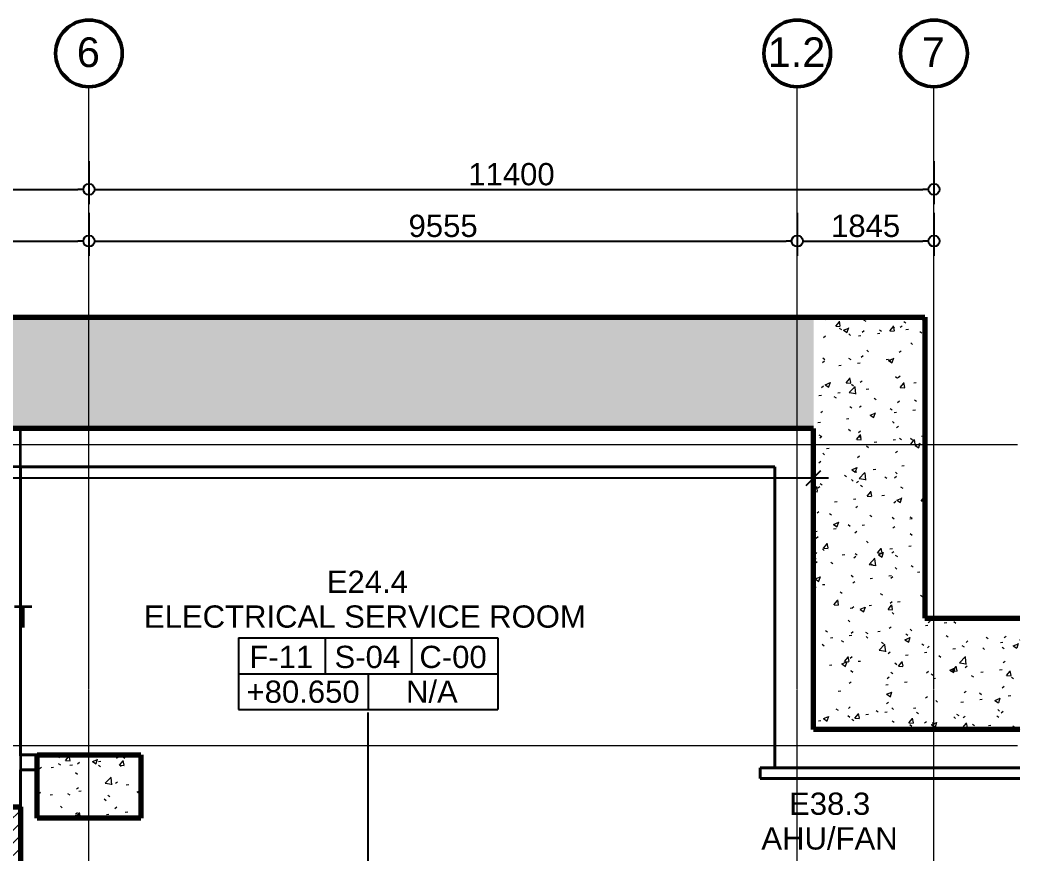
# Model space of a CAD drawing. Header units: millimetres. Extents: x -920220 to -841565, y -17301 to 82135.
# Drawn here: x -859612 to -846122, y 10734 to 21977 of the extents above; entities that cross this region are included whole.
import ezdxf

# ---------------------------------------------------------------- set-up
doc = ezdxf.new("R2010")
doc.units = ezdxf.units.MM
doc.linetypes.add('DPA_Grid _ Level 100', pattern=[10, 5.5, -1.6, 1.3, -1.6])
for name, color, linetype, lineweight in [('A-ANNO-DIMS', 1, 'Continuous', 9), ('A-COLS', 5, 'Continuous', 70), ('A-COLS-E', 1, 'Continuous', 35), ('A-FLOR-E', 2, 'Continuous', 35), ('A-ROOM-IDEN', 3, 'Continuous', 25), ('A-ROOM-LINE', 3, 'Continuous', 25), ('A-WALL', 5, 'Continuous', 35), ('A-WALL-PATT', 1, 'Continuous', 35), ('S-GRID', 251, 'Continuous', 9), ('S-GRID-IDEN', 3, 'Continuous', 50), ('WALL-E', 2, 'Continuous', 35)]:
    doc.layers.add(name, color=color, linetype=linetype, lineweight=lineweight)
doc.styles.add('Arial', font='arial.ttf', dxfattribs={"height": 400})
doc.styles.add('Arial_2', font='arial.ttf', dxfattribs={"height": 300})
doc.dimstyles.new('DPA-DIM-3_0_C-C', dxfattribs={"dimscale": 304.8, "dimtxt": 306.07782, "dimasz": 0.492126, "dimexe": 0.656168, "dimexo": 0.0625, "dimgap": 0.164042, "dimtad": 1, "dimdec": 0, "dimzin": 0, "dimdsep": 46, "dimtxsty": 'Arial_2', "dimblk1": 'DOTBLANK', "dimblk2": 'DOTBLANK', "dimsah": 1, "dimcen": 0.09, "dimdle": 0.656168, "dimadec": 8, "dimazin": 0, "dimtfac": 1, "dimtdec": 4, "dimtix": 1, "dimtmove": 0, "dimatfit": 3, "dimfxl": 1.312336, "dimfxlon": 1, "dimtvp": 1, "dimtolj": 1, "dimtzin": 0, "dimarcsym": 2})
doc.dimstyles.new('DPA-DIM-3_0_T-T', dxfattribs={"dimscale": 304.8, "dimtxt": 306.07782, "dimasz": 0.656168, "dimexe": 0.656168, "dimexo": 0.0625, "dimgap": 0.164042, "dimtad": 1, "dimdec": 0, "dimzin": 0, "dimdsep": 46, "dimtxsty": 'Arial_2', "dimblk1": 'OBLIQUE', "dimblk2": 'OBLIQUE', "dimsah": 1, "dimcen": 0.09, "dimdle": 0.656168, "dimadec": 8, "dimazin": 0, "dimtfac": 1, "dimtdec": 4, "dimtix": 1, "dimtmove": 0, "dimatfit": 3, "dimfxl": 1.312336, "dimfxlon": 1, "dimtvp": 1, "dimtolj": 1, "dimtzin": 0, "dimarcsym": 2})
pattern_1 = [(50, (0, 0), (728.7365, -63.75582), [76.2, -838.2]), (355, (0, 0), (-140.9716, 764.2276), [60.96, -670.56]), (100.451, (60.7, -5.3), (587.77, 700.46675), [64.76, -712.36]), (46.184, (0, 203.2), (1084.3162, -168.171), [114.3, -1257.3]), (96.636, (90.4, 189.2), (949.6099, 989.7098), [97.14, -1068.54]), (351.184, (0, 203.2), (949.6206, 989.7012), [91.44, -1005.84]), (21, (101.6, 152.4), (606.45787, -409.06057), [76.2, -838.2]), (326, (101.6, 152.4), (247.20834, 736.7529), [60.96, -670.56]), (71.451, (152.14, 118.3), (853.66825, 327.68547), [64.76, -712.36]), (37.5, (0, 0), (12.35469, 338.22012), [33.528, -628.904, 33.528, -647.192, -673.1]), (37.5, (0, 0), (12.35469, 338.22012), [-1343.152, 33.528, -639.572]), (7.5, (0, 0), (267.27887, 400.72213), [33.528, -354.584, 33.528, -613.664, -256.54]), (7.5, (0, 0), (267.27887, 400.72213), [-1035.304, 33.528, -223.012]), (327.5, (-226.57, 0), (542.36333, -22.915345), [33.528, -220.472, 33.528, -758.952, -1051.56]), (327.5, (-226.57, 0), (542.36333, -22.915345), [-1046.48, 33.528, -1018.032]), (317.5, (-328.17, 0), (592.51696, 101.7071), [33.528, -296.672, 33.528, -492.76, -746.76]), (317.5, (-328.17, 0), (592.51696, 101.7071), [-856.488, 33.528, -713.232])]
pattern_2 = [(45, (0, 0), (-84.852814, 84.852814), [])]

# ---------------------------------------------------------------- blocks, each defined once
blk = doc.blocks.new('DPA_Room Tag Box - Standard-4486259-4260-01 ENLARGED UPPER PLATFORM LEVEL - REFLECTED CEILING PLAN - SHEET 1')
at = {"layer": 'A-ROOM-LINE'}
for p, q in [((-17.5, -2.94), (-17.5, -12.6)), ((-17.5, -2.94), (17.5, -2.94)), ((-5.83, -2.94), (-5.83, -7.77)), ((5.83, -2.94), (5.83, -7.77)), ((17.5, -2.94), (17.5, -12.6)), ((-17.5, -7.77), (17.5, -7.77)), ((0, -7.77), (0, -12.6)), ((-17.5, -12.6), (17.5, -12.6))]:
    blk.add_line(p, q, dxfattribs=at)
blk = doc.blocks.new('Grid - 100 Scale-2291345-4260-01 ENLARGED UPPER PLATFORM LEVEL - REFLECTED CEILING PLAN - SHEET 1')
at = {"layer": 'S-GRID-IDEN'}
blk.add_circle((0, 0), 4.5, dxfattribs=at)
blk = doc.blocks.new('_DotBlank')
at = {"color": 0, "linetype": 'ByBlock', "lineweight": -2}
blk.add_line((-0.5, 0), (-1, 0), dxfattribs=at)
blk.add_circle((0, 0), 0.5, dxfattribs=at)
blk = doc.blocks.new('*D745')
at = {"layer": 'A-ANNO-DIMS', "color": 0, "lineweight": -2, "transparency": 16777216}
for p, q in [((-11400, 16496), (-11400, 15915)), ((0, 16496), (0, 15915)), ((-11250, 16115), (-150, 16115))]:
    blk.add_line(p, q, dxfattribs=at)
at = {"layer": 'Defpoints', "color": 0, "transparency": 16777216}
for p in [(-11400, 16515), (0, 16515), (0, 16115)]:
    blk.add_point(p, dxfattribs=at)
at = {"layer": 'A-ANNO-DIMS', "color": 0, "lineweight": -2, "transparency": 16777216, "xscale": 150, "yscale": 150, "zscale": 150, "rotation": 180}
blk.add_blockref('_DotBlank', (-11400, 16115), dxfattribs=at)
at = {"layer": 'A-ANNO-DIMS', "color": 0, "lineweight": -2, "transparency": 16777216, "xscale": 150, "yscale": 150, "zscale": 150}
blk.add_blockref('_DotBlank', (0, 16115), dxfattribs=at)
at = {"layer": 'A-ANNO-DIMS', "color": 0, "transparency": 16777216, "insert": (-5700, 16318), "char_height": 300, "width": 1384.41, "attachment_point": 5, "style": 'Arial_2'}
blk.add_mtext('\\A1;11400', dxfattribs=at)
blk = doc.blocks.new('*D746')
at = {"layer": 'A-ANNO-DIMS', "color": 0, "lineweight": -2, "transparency": 16777216}
for p, q in [((0, 16496), (0, 15915)), ((11400, 16496), (11400, 15915)), ((150, 16115), (11250, 16115))]:
    blk.add_line(p, q, dxfattribs=at)
at = {"layer": 'Defpoints', "color": 0, "transparency": 16777216}
for p in [(0, 16515), (11400, 16515), (11400, 16115)]:
    blk.add_point(p, dxfattribs=at)
at = {"layer": 'A-ANNO-DIMS', "color": 0, "lineweight": -2, "transparency": 16777216, "xscale": 150, "yscale": 150, "zscale": 150, "rotation": 180}
blk.add_blockref('_DotBlank', (0, 16115), dxfattribs=at)
at = {"layer": 'A-ANNO-DIMS', "color": 0, "lineweight": -2, "transparency": 16777216, "xscale": 150, "yscale": 150, "zscale": 150}
blk.add_blockref('_DotBlank', (11400, 16115), dxfattribs=at)
at = {"layer": 'A-ANNO-DIMS', "color": 0, "transparency": 16777216, "insert": (5700, 16318), "char_height": 300, "width": 1384.41, "attachment_point": 5, "style": 'Arial_2'}
blk.add_mtext('\\A1;11400', dxfattribs=at)
blk = doc.blocks.new('_Oblique')
at = {"color": 0, "linetype": 'ByBlock', "lineweight": -2}
blk.add_line((-0.5, -0.5), (0.5, 0.5), dxfattribs=at)
blk = doc.blocks.new('*D753')
at = {"layer": 'A-ANNO-DIMS', "color": 0, "lineweight": -2, "transparency": 16777216}
for p, q in [((9775, 12606), (9775, 12025)), ((-25680, 11844), (-25680, 12425)), ((-25880, 12225), (9975, 12225))]:
    blk.add_line(p, q, dxfattribs=at)
at = {"layer": 'Defpoints', "color": 0, "transparency": 16777216}
for p in [(9775, 12625), (9775, 12225), (-25680, 11825)]:
    blk.add_point(p, dxfattribs=at)
at = {"layer": 'A-ANNO-DIMS', "color": 0, "lineweight": -2, "transparency": 16777216, "xscale": 200, "yscale": 200, "zscale": 200, "rotation": 180}
blk.add_blockref('_Oblique', (-25680, 12225), dxfattribs=at)
at = {"layer": 'A-ANNO-DIMS', "color": 0, "lineweight": -2, "transparency": 16777216, "xscale": 200, "yscale": 200, "zscale": 200}
blk.add_blockref('_Oblique', (9775, 12225), dxfattribs=at)
at = {"layer": 'A-ANNO-DIMS', "color": 0, "transparency": 16777216, "insert": (-7952, 12428), "char_height": 300, "width": 1384.41, "attachment_point": 5, "style": 'Arial_2'}
blk.add_mtext('\\A1;35455', dxfattribs=at)
blk = doc.blocks.new('*D774')
at = {"layer": 'A-ANNO-DIMS', "color": 0, "lineweight": -2, "transparency": 16777216}
for p, q in [((-10198, 15799), (-10198, 15218)), ((0, 15799), (0, 15218)), ((-10048, 15418), (-150, 15418))]:
    blk.add_line(p, q, dxfattribs=at)
at = {"layer": 'Defpoints', "color": 0, "transparency": 16777216}
for p in [(-10198, 15818), (0, 15818), (0, 15418)]:
    blk.add_point(p, dxfattribs=at)
at = {"layer": 'A-ANNO-DIMS', "color": 0, "lineweight": -2, "transparency": 16777216, "xscale": 150, "yscale": 150, "zscale": 150, "rotation": 180}
blk.add_blockref('_DotBlank', (-10198, 15418), dxfattribs=at)
at = {"layer": 'A-ANNO-DIMS', "color": 0, "lineweight": -2, "transparency": 16777216, "xscale": 150, "yscale": 150, "zscale": 150}
blk.add_blockref('_DotBlank', (0, 15418), dxfattribs=at)
at = {"layer": 'A-ANNO-DIMS', "color": 0, "transparency": 16777216, "insert": (-5099, 15621), "char_height": 300, "width": 1384.41, "attachment_point": 5, "style": 'Arial_2'}
blk.add_mtext('\\A1;10198', dxfattribs=at)
blk = doc.blocks.new('*D775')
at = {"layer": 'A-ANNO-DIMS', "color": 0, "lineweight": -2, "transparency": 16777216}
for p, q in [((0, 15799), (0, 15218)), ((9555, 15799), (9555, 15218)), ((150, 15418), (9405, 15418))]:
    blk.add_line(p, q, dxfattribs=at)
at = {"layer": 'Defpoints', "color": 0, "transparency": 16777216}
for p in [(0, 15818), (9555, 15818), (9555, 15418)]:
    blk.add_point(p, dxfattribs=at)
at = {"layer": 'A-ANNO-DIMS', "color": 0, "lineweight": -2, "transparency": 16777216, "xscale": 150, "yscale": 150, "zscale": 150, "rotation": 180}
blk.add_blockref('_DotBlank', (0, 15418), dxfattribs=at)
at = {"layer": 'A-ANNO-DIMS', "color": 0, "lineweight": -2, "transparency": 16777216, "xscale": 150, "yscale": 150, "zscale": 150}
blk.add_blockref('_DotBlank', (9555, 15418), dxfattribs=at)
at = {"layer": 'A-ANNO-DIMS', "color": 0, "transparency": 16777216, "insert": (4778, 15621), "char_height": 300, "width": 1107.53, "attachment_point": 5, "style": 'Arial_2'}
blk.add_mtext('\\A1;9555', dxfattribs=at)
blk = doc.blocks.new('*D776')
at = {"layer": 'A-ANNO-DIMS', "color": 0, "lineweight": -2, "transparency": 16777216}
for p, q in [((9555, 15799), (9555, 15218)), ((11400, 15799), (11400, 15218)), ((9705, 15418), (11250, 15418))]:
    blk.add_line(p, q, dxfattribs=at)
at = {"layer": 'Defpoints', "color": 0, "transparency": 16777216}
for p in [(9555, 15818), (11400, 15818), (11400, 15418)]:
    blk.add_point(p, dxfattribs=at)
at = {"layer": 'A-ANNO-DIMS', "color": 0, "lineweight": -2, "transparency": 16777216, "xscale": 150, "yscale": 150, "zscale": 150, "rotation": 180}
blk.add_blockref('_DotBlank', (9555, 15418), dxfattribs=at)
at = {"layer": 'A-ANNO-DIMS', "color": 0, "lineweight": -2, "transparency": 16777216, "xscale": 150, "yscale": 150, "zscale": 150}
blk.add_blockref('_DotBlank', (11400, 15418), dxfattribs=at)
at = {"layer": 'A-ANNO-DIMS', "color": 0, "transparency": 16777216, "insert": (10478, 15621), "char_height": 300, "width": 1107.53, "attachment_point": 5, "style": 'Arial_2'}
blk.add_mtext('\\A1;1845', dxfattribs=at)
blk = doc.blocks.new('*U740')
at = {"layer": 'S-GRID', "linetype": 'DPA_Grid _ Level 100'}
for p, q in [((0, -20855.1), (0, 17498.2)), ((9555, -20855.1), (9555, 17498.2)), ((11400, -20855.1), (11400, 17498.2)), ((12525, 12673), (-60214, 12673)), ((12525, 8615), (-60214, 8615))]:
    blk.add_line(p, q, dxfattribs=at)
at = {"layer": 'S-GRID-IDEN', "xscale": 99.99999999999993, "yscale": 99.99999999999993, "zscale": 99.99999999999993}
for p in [(0, 17948.2), (9555, 17948.2), (11400, 17948.2)]:
    blk.add_blockref('Grid - 100 Scale-2291345-4260-01 ENLARGED UPPER PLATFORM LEVEL - REFLECTED CEILING PLAN - SHEET 1', p, dxfattribs=at)
at = {"layer": 'S-GRID-IDEN', "lineweight": 9, "char_height": 400, "attachment_point": 1, "style": 'Arial'}
for s, insert, width in [('6', (-163.3, 18164), 376.793), ('1.2', (9157.2, 18164), 945.991), ('7', (11236.7, 18164), 376.793)]:
    blk.add_mtext(s, dxfattribs=dict(at, insert=insert, width=width))
at = {"layer": 'A-ANNO-DIMS'}
for base, p1, p2, dimstyle, override, picture, middle in [((0, 16115), (-11400, 16515), (0, 16515), 'DPA-DIM-3_0_C-C', {"dimpost": '<>', "dimfxl": 11400}, '*D745', (-5700, 16318.2)), ((11400, 16115), (0, 16515), (11400, 16515), 'DPA-DIM-3_0_C-C', {"dimpost": '<>', "dimfxl": 11400}, '*D746', (5700, 16318.2)), ((0, 15417.9), (-10198.1, 15817.9), (0, 15817.9), 'DPA-DIM-3_0_C-C', {"dimpost": '<>', "dimfxl": 10198.138815}, '*D774', (-5099.1, 15621)), ((9555, 15417.9), (0, 15817.9), (9555, 15817.9), 'DPA-DIM-3_0_C-C', {"dimpost": '<>', "dimfxl": 9555.000007}, '*D775', (4777.5, 15621)), ((11400, 15417.9), (9555, 15817.9), (11400, 15817.9), 'DPA-DIM-3_0_C-C', {"dimpost": '<>', "dimfxl": 1844.999993}, '*D776', (10477.5, 15621)), ((9775, 12224.6), (-25680, 11824.6), (9775, 12624.6), 'DPA-DIM-3_0_T-T', {"dimpost": '<>', "dimfxl": 35464.024389}, '*D753', (-7952.5, 12427.9))]:
    dim = blk.add_linear_dim(base=base, p1=p1, p2=p2, dimstyle=dimstyle, override=override, dxfattribs=at)
    dim.commit()
    dim.dimension.update_dxf_attribs({"geometry": picture, "text_midpoint": middle})

msp = doc.modelspace()

# ---------------------------------------------------------------- hatches: boundary and pattern name
at = {"layer": 'A-COLS-E', "lineweight": 9}
h = msp.add_hatch(dxfattribs=at)
h.set_pattern_fill('FP_1', color=256, style=0, pattern_type=2)
h.set_pattern_definition(pattern_1)
h.paths.add_polyline_path([(-857982, 11219), (-857982, 12069), (-859382, 12069), (-859382, 11219)])
at = {"layer": 'A-WALL-PATT', "lineweight": 9}
h = msp.add_hatch(dxfattribs=at)
h.set_pattern_fill('FP_1', color=256, style=0, pattern_type=2)
h.set_pattern_definition(pattern_1)
h.paths.add_polyline_path([(-896525, 16472), (-848907, 16472), (-848907, 17972), (-896525, 17972)])
h = msp.add_hatch(dxfattribs=at)
h.set_pattern_fill('FP_1', color=256, style=0, pattern_type=2)
h.set_pattern_definition(pattern_1)
h.paths.add_polyline_path([(-847407, 13914), (-847407, 17972), (-848907, 17972), (-848907, 13914)])
h = msp.add_hatch(dxfattribs=at)
h.set_pattern_fill('FP_1', color=256, style=0, pattern_type=2)
h.set_pattern_definition(pattern_1)
h.paths.add_polyline_path([(-846122, 12414), (-846122, 13914), (-848907, 13914), (-848907, 12414)])
h = msp.add_hatch(dxfattribs=at)
h.set_pattern_fill('FP_2', color=256, style=0, pattern_type=2)
h.set_pattern_definition(pattern_2)
h.paths.add_polyline_path([(-859607, 11169), (-859607, 11369), (-863807, 11369), (-863807, 11169), (-859807, 11169)])
h = msp.add_hatch(dxfattribs=at)
h.set_pattern_fill('FP_2', color=256, style=0, pattern_type=2)
h.set_pattern_definition(pattern_2)
h.paths.add_polyline_path([(-859607, 7379), (-859607, 11169), (-859807, 11169), (-859807, 7379)])

# ---------------------------------------------------------------- linework, layer by layer
at = {"layer": 'A-COLS'}
for p, q in [((-859382, 11219), (-859382, 12069)), ((-859382, 12069), (-857982, 12069)), ((-857982, 12069), (-857982, 11219)), ((-857982, 11219), (-859382, 11219))]:
    msp.add_line(p, q, dxfattribs=at)
at = {"layer": 'A-FLOR-E'}
for p, q in [((-882662, 16472), (-848907, 16472)), ((-848907, 16472), (-882662, 16472)), ((-848907, 16472), (-848907, 12414)), ((-848907, 12414), (-848907, 16472)), ((-849427, 15954), (-866630, 15954)), ((-859607, 15954), (-849427, 15954)), ((-849427, 11894), (-849427, 15954)), ((-849427, 15954), (-849427, 11894)), ((-848907, 12414), (-846122, 12414)), ((-846122, 12414), (-848907, 12414)), ((-846122, 11894), (-849427, 11894)), ((-849427, 11894), (-846122, 11894))]:
    msp.add_line(p, q, dxfattribs=at)
at = {"layer": 'A-ROOM-IDEN'}
msp.add_line((-854914, 9594), (-854914, 12642), dxfattribs=at)
at = {"layer": 'A-WALL', "color": 7, "lineweight": 70}
for p, q in [((-896525, 17972), (-848907, 17972)), ((-848907, 17972), (-847407, 17972)), ((-847407, 17972), (-847407, 13914)), ((-848907, 16472), (-866632, 16472)), ((-848907, 13914), (-848907, 16472)), ((-848907, 12414), (-848907, 13914)), ((-847407, 13914), (-846122, 13914)), ((-846122, 12414), (-848907, 12414)), ((-863807, 11369), (-859607, 11369)), ((-859607, 11369), (-859607, 11169)), ((-859607, 11169), (-859607, 7379))]:
    msp.add_line(p, q, dxfattribs=at)
at = {"layer": 'WALL-E'}
for p, q in [((-895025, 17972), (-847407, 17972)), ((-847407, 17972), (-895025, 17972)), ((-847407, 16472), (-847407, 17972)), ((-895025, 16472), (-848907, 16472)), ((-848907, 16472), (-895025, 16472)), ((-859807, 16472), (-859607, 16472)), ((-859607, 16472), (-859807, 16472)), ((-859607, 12069), (-859607, 16472)), ((-848907, 16472), (-848907, 12414)), ((-848907, 12414), (-848907, 16472)), ((-847407, 16472), (-847407, 13914)), ((-847407, 13914), (-847407, 16472)), ((-859607, 15954), (-859607, 15764)), ((-859607, 15764), (-859607, 15754)), ((-859607, 15754), (-859607, 12069)), ((-859607, 12069), (-859607, 15754)), ((-859607, 15754), (-859607, 10879)), ((-847407, 13914), (-846122, 13914)), ((-846122, 13914), (-847407, 13914)), ((-848907, 12414), (-847407, 12414)), ((-847407, 12414), (-846122, 12414)), ((-846122, 12414), (-847407, 12414)), ((-859382, 12069), (-859607, 12069)), ((-859607, 12069), (-859382, 12069)), ((-859607, 12069), (-859382, 12069)), ((-859382, 12069), (-859607, 12069)), ((-859607, 12069), (-859607, 11869)), ((-859607, 12069), (-859607, 12059)), ((-859607, 12059), (-859607, 12069)), ((-859382, 12069), (-859382, 11869)), ((-859382, 12069), (-859382, 12059)), ((-859382, 12059), (-859382, 12069)), ((-859382, 11869), (-859382, 12069)), ((-846122, 11894), (-849627, 11894)), ((-849627, 11894), (-849617, 11894)), ((-849617, 11894), (-849627, 11894)), ((-849627, 11894), (-846122, 11894)), ((-849627, 11754), (-849627, 11894)), ((-849627, 11894), (-849627, 11754)), ((-849627, 11894), (-849627, 11754)), ((-849627, 11754), (-849627, 11894)), ((-859607, 10879), (-859607, 11869)), ((-859607, 11869), (-859382, 11869)), ((-859382, 11869), (-859607, 11869)), ((-849627, 11754), (-846122, 11754)), ((-846122, 11754), (-849627, 11754)), ((-849627, 11754), (-849617, 11754)), ((-849617, 11754), (-849627, 11754))]:
    msp.add_line(p, q, dxfattribs=at)

# ---------------------------------------------------------------- block references
msp.add_blockref('*U740', (-858682, 3579))
at = {"layer": 'A-ROOM-IDEN', "xscale": 99.99999999999993, "yscale": 99.99999999999993, "zscale": 99.99999999999993}
msp.add_blockref('DPA_Room Tag Box - Standard-4486259-4260-01 ENLARGED UPPER PLATFORM LEVEL - REFLECTED CEILING PLAN - SHEET 1', (-854914, 13942), dxfattribs=at)

# ---------------------------------------------------------------- texts
at = {"layer": 'A-ROOM-IDEN', "lineweight": 9, "char_height": 300, "attachment_point": 1, "style": 'Arial_2'}
for s, insert, width in [('E24.4', (-855473, 14554), 1354.85), ('STATION EXHAUST', (-863354, 14085), 4810.12), ('ELECTRICAL SERVICE ROOM', (-857940, 14085), 7327.42), ('F-11', (-856517, 13541), 1058.23), ('S-04', (-855369, 13541), 1090.29), ('C-00', (-854224, 13541), 1114.35), ('N/A', (-854405, 13072), 857.81), ('+80.650', (-856556, 13072), 1883.97), ('E38.3', (-849237, 11562), 1354.85), ('AHU/FAN', (-849611, 11094), 2252.74)]:
    msp.add_mtext(s, dxfattribs=dict(at, insert=insert, width=width))

doc.saveas('drawing.dxf')
